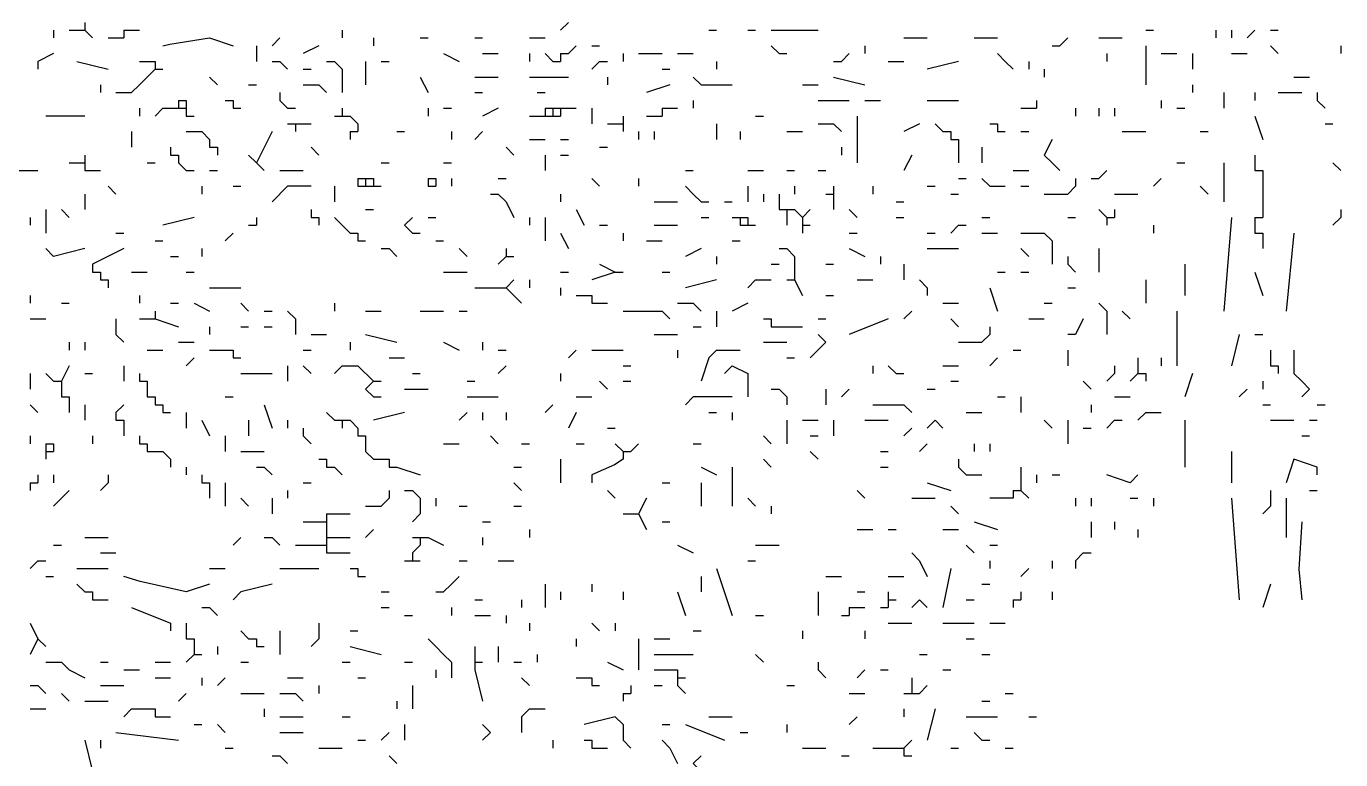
# Model space of a CAD drawing. Header units: inches. Extents: x 0 to 7.16, y 0 to 9.76.
# Drawn here: x 4.225 to 5.91, y 4.625 to 5.565 of the extents above; entities that cross this region are included whole.
import ezdxf

# ---------------------------------------------------------------- set-up
doc = ezdxf.new("R2010")
doc.units = ezdxf.units.IN
doc.header["$MEASUREMENT"] = 0

# ---------------------------------------------------------------- blocks, each defined once
blk = doc.blocks.new('drevoo')
at = {"linetype": 'Continuous'}
for points in [[(185.4502, -562.0401), (185.4502, -562.0501)], [(186.0702, -562.0401), (186.0602, -562.0501)], [(185.4102, -562.0501), (185.4102, -562.0601)], [(185.4302, -562.0501), (185.4402, -562.0501)], [(185.4402, -562.0501), (185.4502, -562.0501)], [(185.4502, -562.0501), (185.4602, -562.0601)], [(185.4802, -562.0601), (185.4902, -562.0601)], [(185.4902, -562.0601), (185.5002, -562.0601)], [(185.5002, -562.0501), (185.5002, -562.0601)], [(185.5002, -562.0501), (185.5102, -562.0501)], [(185.5102, -562.0501), (185.5202, -562.0501)], [(185.5502, -562.0701), (185.5592, -562.0681), (185.6102, -562.0601), (185.6402, -562.0701)], [(185.7002, -562.0601), (185.6902, -562.0701)], [(185.7802, -562.0501), (185.7802, -562.0601)], [(185.8202, -562.0601), (185.8202, -562.0701)], [(185.8802, -562.0601), (185.8902, -562.0601)], [(185.9502, -562.0601), (185.9602, -562.0601)], [(186.0202, -562.0601), (186.0402, -562.0601)], [(186.2502, -562.0501), (186.2602, -562.0501)], [(186.3002, -562.0501), (186.3102, -562.0501)], [(186.3302, -562.0501), (186.3902, -562.0501)], [(186.5002, -562.0601), (186.5302, -562.0601)], [(186.5902, -562.0601), (186.6202, -562.0601)], [(186.7102, -562.0601), (186.7002, -562.0701)], [(186.7502, -562.0601), (186.7802, -562.0601)], [(186.8102, -562.0501), (186.8202, -562.0501)], [(186.9002, -562.0501), (186.9002, -562.0601)], [(186.9202, -562.0501), (186.9202, -562.0601)], [(186.9502, -562.0501), (186.9402, -562.0601)], [(186.9702, -562.0501), (186.9802, -562.0501)], [(185.4102, -562.0801), (185.3902, -562.0901), (185.3902, -562.1001)], [(185.6702, -562.0701), (185.6702, -562.0901)], [(185.7502, -562.0701), (185.7302, -562.0801)], [(185.9102, -562.0801), (185.9302, -562.0901)], [(185.9602, -562.0801), (185.9802, -562.0801)], [(186.0202, -562.0801), (186.0202, -562.0901)], [(186.0402, -562.0801), (186.0502, -562.0901)], [(186.0602, -562.0801), (186.0602, -562.0901)], [(186.0602, -562.0801), (186.0702, -562.0801)], [(186.0802, -562.0701), (186.0702, -562.0801)], [(186.1002, -562.0701), (186.1102, -562.0701)], [(186.1402, -562.0801), (186.1402, -562.0901)], [(186.1602, -562.0801), (186.1902, -562.0801)], [(186.2102, -562.0801), (186.2302, -562.0801)], [(186.3302, -562.0701), (186.3402, -562.0801)], [(186.3402, -562.0801), (186.3502, -562.0801)], [(186.4302, -562.0801), (186.4202, -562.0901)], [(186.4502, -562.0701), (186.4502, -562.0801)], [(186.6202, -562.0801), (186.6302, -562.0901)], [(186.6902, -562.0701), (186.7002, -562.0701)], [(186.7602, -562.0801), (186.7602, -562.0901)], [(186.8102, -562.0701), (186.8102, -562.1201)], [(186.8302, -562.0801), (186.8502, -562.0801)], [(186.8702, -562.0801), (186.8702, -562.1001)], [(186.9202, -562.0801), (186.9402, -562.0801)], [(186.9702, -562.0701), (186.9802, -562.0801)], [(187.0602, -562.0701), (187.0602, -562.0801)], [(185.4402, -562.0901), (185.4802, -562.1001)], [(185.5202, -562.0901), (185.5302, -562.0901)], [(185.5302, -562.0901), (185.5402, -562.0901)], [(185.5402, -562.0901), (185.5402, -562.1001)], [(185.6902, -562.0901), (185.7002, -562.0901)], [(185.7002, -562.0901), (185.7102, -562.1001)], [(185.7602, -562.0901), (185.7702, -562.0901)], [(185.7702, -562.0901), (185.7802, -562.1001)], [(185.8102, -562.0901), (185.8102, -562.1201)], [(185.8302, -562.0901), (185.8402, -562.0901)], [(186.0502, -562.0901), (186.0602, -562.0901)], [(186.1102, -562.0901), (186.1002, -562.1001)], [(186.1102, -562.0901), (186.1202, -562.0901)], [(186.2602, -562.0901), (186.2602, -562.1001)], [(186.4102, -562.0901), (186.4202, -562.0901)], [(186.4802, -562.0901), (186.5002, -562.0901)], [(186.5702, -562.0901), (186.5302, -562.1001)], [(186.6302, -562.0901), (186.6402, -562.1001)], [(186.6602, -562.0901), (186.6602, -562.1001)], [(185.5302, -562.1101), (185.5202, -562.1201)], [(185.5402, -562.1001), (185.5302, -562.1101)], [(185.5402, -562.1001), (185.5502, -562.1001)], [(185.6102, -562.1101), (185.6202, -562.1201)], [(185.7302, -562.1001), (185.7402, -562.1001)], [(185.7802, -562.1001), (185.7802, -562.1301)], [(185.8802, -562.1101), (185.8902, -562.1301)], [(185.9502, -562.1101), (185.9802, -562.1101)], [(186.0202, -562.1101), (186.0702, -562.1101)], [(186.1202, -562.1101), (186.1202, -562.1201)], [(186.1902, -562.1001), (186.2002, -562.1001)], [(186.2302, -562.1101), (186.2402, -562.1201)], [(186.4102, -562.1101), (186.4502, -562.1201)], [(186.6802, -562.1001), (186.6802, -562.1101)], [(187.0002, -562.1101), (187.0202, -562.1101)], [(185.4702, -562.1201), (185.4702, -562.1301)], [(185.4902, -562.1301), (185.5102, -562.1301)], [(185.5202, -562.1201), (185.5102, -562.1301)], [(185.6602, -562.1201), (185.6702, -562.1201)], [(185.7002, -562.1301), (185.7002, -562.1401)], [(185.7302, -562.1201), (185.7502, -562.1201)], [(185.7502, -562.1201), (185.7602, -562.1301)], [(185.9502, -562.1301), (185.9602, -562.1301)], [(186.0302, -562.1301), (186.0402, -562.1301)], [(186.2002, -562.1201), (186.1702, -562.1301)], [(186.2402, -562.1201), (186.2802, -562.1201)], [(186.3702, -562.1201), (186.3902, -562.1201)], [(186.8702, -562.1201), (186.8702, -562.1301)], [(186.9102, -562.1301), (186.9102, -562.1501)], [(186.9502, -562.1301), (186.9502, -562.1401)], [(186.9802, -562.1301), (187.0102, -562.1301)], [(187.0302, -562.1301), (187.0302, -562.1401)], [(185.5702, -562.1401), (185.5702, -562.1501)], [(185.5702, -562.1401), (185.5802, -562.1401)], [(185.5802, -562.1401), (185.5802, -562.1501)], [(185.6302, -562.1401), (185.6402, -562.1401)], [(185.6402, -562.1401), (185.6402, -562.1501)], [(185.7002, -562.1401), (185.7102, -562.1501)], [(186.2302, -562.1401), (186.2302, -562.1501)], [(186.3902, -562.1401), (186.4302, -562.1401)], [(186.4502, -562.1401), (186.4702, -562.1401)], [(186.5302, -562.1401), (186.5702, -562.1401)], [(186.6702, -562.1401), (186.6702, -562.1501)], [(186.8302, -562.1401), (186.8302, -562.1501)], [(187.0302, -562.1401), (187.0402, -562.1501)], [(185.4502, -562.1601), (185.4002, -562.1601)], [(185.5202, -562.1501), (185.5202, -562.1601)], [(185.5502, -562.1501), (185.5402, -562.1601)], [(185.5502, -562.1501), (185.5602, -562.1501)], [(185.5602, -562.1501), (185.5702, -562.1501)], [(185.5702, -562.1501), (185.5802, -562.1501)], [(185.5802, -562.1501), (185.5802, -562.1601)], [(185.5802, -562.1601), (185.5902, -562.1601)], [(185.6402, -562.1501), (185.6502, -562.1501)], [(185.7102, -562.1501), (185.7202, -562.1501)], [(185.7702, -562.1601), (185.7802, -562.1601)], [(185.7802, -562.1501), (185.7802, -562.1601)], [(185.7802, -562.1601), (185.7902, -562.1601)], [(185.7902, -562.1601), (185.8002, -562.1701)], [(185.8902, -562.1501), (185.8902, -562.1601)], [(185.9102, -562.1501), (185.9202, -562.1501)], [(185.9802, -562.1501), (185.9602, -562.1601)], [(186.0202, -562.1601), (186.0302, -562.1601)], [(186.0302, -562.1601), (186.0402, -562.1601)], [(186.0402, -562.1501), (186.0402, -562.1601)], [(186.0402, -562.1501), (186.0502, -562.1501)], [(186.0402, -562.1601), (186.0502, -562.1601)], [(186.0502, -562.1501), (186.0502, -562.1601)], [(186.0502, -562.1501), (186.0602, -562.1501)], [(186.0502, -562.1601), (186.0602, -562.1601)], [(186.0602, -562.1501), (186.0602, -562.1601)], [(186.0602, -562.1501), (186.0702, -562.1501)], [(186.0702, -562.1501), (186.0802, -562.1501)], [(186.1002, -562.1501), (186.1002, -562.1701)], [(186.1402, -562.1601), (186.1402, -562.1701)], [(186.1702, -562.1601), (186.1802, -562.1601)], [(186.1802, -562.1601), (186.1902, -562.1601)], [(186.1902, -562.1501), (186.1902, -562.1601)], [(186.1902, -562.1501), (186.2002, -562.1501)], [(186.2002, -562.1501), (186.2102, -562.1501)], [(186.3102, -562.1601), (186.3202, -562.1601)], [(186.4402, -562.1601), (186.4402, -562.2201)], [(186.6502, -562.1501), (186.6602, -562.1501)], [(186.6602, -562.1501), (186.6702, -562.1501)], [(186.7202, -562.1501), (186.7202, -562.1601)], [(186.7502, -562.1501), (186.7502, -562.1601)], [(186.7702, -562.1501), (186.7702, -562.1601)], [(186.8502, -562.1501), (186.8602, -562.1501)], [(186.9502, -562.1601), (186.9602, -562.1901)], [(185.5102, -562.1801), (185.5102, -562.2001)], [(185.5802, -562.1801), (185.6002, -562.1801)], [(185.6002, -562.1801), (185.6102, -562.1901)], [(185.6902, -562.1801), (185.6702, -562.2201)], [(185.7102, -562.1701), (185.7202, -562.1701)], [(185.7202, -562.1701), (185.7202, -562.1801)], [(185.7202, -562.1701), (185.7302, -562.1701)], [(185.7302, -562.1701), (185.7402, -562.1701)], [(185.7902, -562.1801), (185.7902, -562.1901)], [(185.7902, -562.1801), (185.8002, -562.1801)], [(185.8002, -562.1701), (185.8002, -562.1801)], [(185.8502, -562.1801), (185.8602, -562.1801)], [(185.9202, -562.1801), (185.9202, -562.1901)], [(185.9602, -562.1801), (185.9502, -562.1901)], [(186.1202, -562.1701), (186.1302, -562.1701)], [(186.1302, -562.1701), (186.1402, -562.1701)], [(186.1402, -562.1701), (186.1402, -562.1801)], [(186.1602, -562.1801), (186.1602, -562.1901)], [(186.1802, -562.1801), (186.1802, -562.1901)], [(186.2602, -562.1701), (186.2602, -562.1901)], [(186.2902, -562.1801), (186.2902, -562.1901)], [(186.3502, -562.1801), (186.3702, -562.1801)], [(186.3902, -562.1701), (186.4102, -562.1701)], [(186.4102, -562.1701), (186.4202, -562.1801)], [(186.5202, -562.1701), (186.5002, -562.1801)], [(186.5402, -562.1701), (186.5502, -562.1801)], [(186.5502, -562.1801), (186.5602, -562.1801)], [(186.5602, -562.1801), (186.5602, -562.1901)], [(186.6102, -562.1701), (186.6202, -562.1701)], [(186.6202, -562.1701), (186.6202, -562.1801)], [(186.6202, -562.1801), (186.6302, -562.1801)], [(186.6502, -562.1801), (186.6602, -562.1801)], [(186.7802, -562.1801), (186.8102, -562.1801)], [(186.8802, -562.1801), (186.8902, -562.1801)], [(187.0402, -562.1701), (187.0502, -562.1701)], [(185.5602, -562.2001), (185.5602, -562.2101)], [(185.6102, -562.1901), (185.6102, -562.2001)], [(185.6102, -562.2001), (185.6202, -562.2001)], [(185.6202, -562.2001), (185.6202, -562.2101)], [(185.7402, -562.2001), (185.7502, -562.2101)], [(185.9902, -562.2001), (186.0002, -562.2101)], [(186.0202, -562.1901), (186.0402, -562.1901)], [(186.0602, -562.1901), (186.0702, -562.1901)], [(186.1102, -562.2001), (186.1202, -562.2001)], [(186.4202, -562.2001), (186.4202, -562.2101)], [(186.5602, -562.1901), (186.5702, -562.1901)], [(186.5702, -562.1901), (186.5702, -562.2001)], [(186.5702, -562.2001), (186.5702, -562.2201)], [(186.6002, -562.2001), (186.6002, -562.2201)], [(186.6902, -562.1901), (186.6802, -562.2101)], [(185.4502, -562.2101), (185.4502, -562.2201)], [(185.5602, -562.2101), (185.5702, -562.2101)], [(185.5702, -562.2101), (185.5702, -562.2201)], [(185.6602, -562.2101), (185.6702, -562.2201)], [(186.0402, -562.2101), (186.0402, -562.2301)], [(186.0602, -562.2101), (186.0702, -562.2101)], [(186.5102, -562.2101), (186.5002, -562.2301)], [(186.6802, -562.2101), (186.6902, -562.2201)], [(186.9502, -562.2101), (186.9502, -562.2201)], [(185.3602, -562.2301), (185.3902, -562.2301)], [(185.4302, -562.2201), (185.4402, -562.2201)], [(185.4402, -562.2201), (185.4502, -562.2201)], [(185.4502, -562.2201), (185.4502, -562.2301)], [(185.4502, -562.2301), (185.4602, -562.2301)], [(185.4602, -562.2301), (185.4702, -562.2301)], [(185.5302, -562.2201), (185.5402, -562.2201)], [(185.5702, -562.2201), (185.5802, -562.2301)], [(185.5802, -562.2301), (185.5902, -562.2301)], [(185.6102, -562.2301), (185.6202, -562.2301)], [(185.6702, -562.2201), (185.6802, -562.2301)], [(185.7002, -562.2301), (185.7302, -562.2301)], [(185.8302, -562.2201), (185.8402, -562.2201)], [(185.9102, -562.2201), (185.9202, -562.2201)], [(186.2202, -562.2301), (186.2302, -562.2301)], [(186.3002, -562.2301), (186.3202, -562.2301)], [(186.3502, -562.2301), (186.3602, -562.2301)], [(186.3902, -562.2301), (186.4002, -562.2301)], [(186.6402, -562.2301), (186.6602, -562.2301)], [(186.6902, -562.2201), (186.7002, -562.2301)], [(186.7602, -562.2301), (186.7502, -562.2401)], [(186.8502, -562.2201), (186.8602, -562.2201)], [(186.9102, -562.2201), (186.9102, -562.2701)], [(186.9502, -562.2201), (186.9502, -562.2301)], [(186.9502, -562.2301), (186.9602, -562.2301)], [(186.9602, -562.2301), (186.9602, -562.2401)], [(187.0502, -562.2201), (187.0602, -562.2301)], [(185.4802, -562.2501), (185.4902, -562.2601)], [(185.6002, -562.2501), (185.6002, -562.2601)], [(185.6402, -562.2501), (185.6502, -562.2501)], [(185.7402, -562.2501), (185.7102, -562.2501), (185.6902, -562.2701)], [(185.7702, -562.2501), (185.7702, -562.2701)], [(185.8002, -562.2401), (185.8002, -562.2501)], [(185.8002, -562.2401), (185.8102, -562.2401)], [(185.8002, -562.2501), (185.8102, -562.2501)], [(185.8102, -562.2401), (185.8102, -562.2501)], [(185.8102, -562.2401), (185.8202, -562.2401)], [(185.8102, -562.2501), (185.8202, -562.2501)], [(185.8202, -562.2401), (185.8202, -562.2501)], [(185.8202, -562.2501), (185.8302, -562.2501)], [(185.8902, -562.2401), (185.8902, -562.2501)], [(185.8902, -562.2401), (185.9002, -562.2401)], [(185.8902, -562.2501), (185.9002, -562.2501)], [(185.9002, -562.2401), (185.9002, -562.2501)], [(185.9202, -562.2401), (185.9202, -562.2501)], [(185.9802, -562.2401), (185.9902, -562.2401)], [(186.1002, -562.2401), (186.1102, -562.2501)], [(186.1602, -562.2401), (186.1602, -562.2501)], [(186.2202, -562.2501), (186.2302, -562.2601)], [(186.3002, -562.2501), (186.3002, -562.2701)], [(186.3602, -562.2501), (186.3602, -562.2601)], [(186.4102, -562.2501), (186.4102, -562.2601)], [(186.4602, -562.2501), (186.4602, -562.2601)], [(186.5302, -562.2501), (186.5402, -562.2501)], [(186.5702, -562.2401), (186.5802, -562.2401)], [(186.6002, -562.2401), (186.6102, -562.2501)], [(186.6102, -562.2501), (186.6302, -562.2501)], [(186.6502, -562.2501), (186.6602, -562.2501)], [(186.7202, -562.2501), (186.7102, -562.2601)], [(186.7202, -562.2401), (186.7202, -562.2501)], [(186.7402, -562.2401), (186.7502, -562.2401)], [(186.8302, -562.2401), (186.8202, -562.2501)], [(186.8802, -562.2501), (186.8902, -562.2601)], [(186.9602, -562.2401), (186.9602, -562.2801)], [(185.4502, -562.2601), (185.4502, -562.2801)], [(185.9702, -562.2601), (185.9802, -562.2601)], [(185.9802, -562.2601), (185.9902, -562.2701)], [(186.0602, -562.2601), (186.0602, -562.2701)], [(186.2302, -562.2601), (186.2402, -562.2701)], [(186.3202, -562.2601), (186.3202, -562.2701)], [(186.3402, -562.2601), (186.3402, -562.2701)], [(186.4002, -562.2601), (186.4102, -562.2601)], [(186.4102, -562.2601), (186.4102, -562.2701)], [(186.5602, -562.2601), (186.5702, -562.2601)], [(186.6802, -562.2601), (186.7102, -562.2601)], [(186.7702, -562.2601), (186.8002, -562.2601)], [(185.4002, -562.2801), (185.4002, -562.3101)], [(185.4202, -562.2801), (185.4302, -562.2901)], [(185.7402, -562.2801), (185.7402, -562.2901)], [(185.8102, -562.2801), (185.8202, -562.2801)], [(185.9902, -562.2701), (186.0002, -562.2901)], [(186.0802, -562.2801), (186.0902, -562.3001)], [(186.1802, -562.2701), (186.2102, -562.2701)], [(186.2402, -562.2701), (186.2502, -562.2701)], [(186.2702, -562.2701), (186.2802, -562.2701)], [(186.3402, -562.2701), (186.3402, -562.2801)], [(186.3402, -562.2801), (186.3502, -562.2801)], [(186.3502, -562.2801), (186.3502, -562.2901)], [(186.3502, -562.2801), (186.3602, -562.2801)], [(186.3602, -562.2801), (186.3702, -562.2901)], [(186.3802, -562.2801), (186.3702, -562.2901)], [(186.4102, -562.2701), (186.4102, -562.2801)], [(186.4302, -562.2801), (186.4402, -562.2901)], [(186.4902, -562.2701), (186.5002, -562.2701)], [(186.7502, -562.2801), (186.7602, -562.2901)], [(186.7702, -562.2801), (186.7702, -562.2901)], [(186.9602, -562.2801), (186.9602, -562.2901)], [(187.0602, -562.2801), (187.0602, -562.2901)], [(185.3802, -562.2901), (185.3802, -562.3001)], [(185.5902, -562.2901), (185.5502, -562.3001)], [(185.6602, -562.3001), (185.6702, -562.3001)], [(185.6702, -562.2901), (185.6702, -562.3001)], [(185.7402, -562.2901), (185.7502, -562.2901)], [(185.7502, -562.2901), (185.7502, -562.3001)], [(185.7702, -562.2901), (185.7802, -562.3001)], [(185.7802, -562.3001), (185.7902, -562.3101)], [(185.8702, -562.2901), (185.8602, -562.3001), (185.8702, -562.3101), (185.8802, -562.3101)], [(185.8902, -562.2901), (185.9002, -562.2901)], [(186.0202, -562.2901), (186.0202, -562.3001)], [(186.0402, -562.2901), (186.0402, -562.3201)], [(186.1102, -562.3001), (186.1202, -562.3001)], [(186.1802, -562.3001), (186.2102, -562.3001)], [(186.2402, -562.2901), (186.2502, -562.2901)], [(186.2802, -562.2901), (186.2902, -562.2901)], [(186.2902, -562.2901), (186.2902, -562.3001)], [(186.2902, -562.2901), (186.3002, -562.2901)], [(186.2902, -562.3001), (186.3002, -562.3001)], [(186.3002, -562.2901), (186.3002, -562.3001)], [(186.3002, -562.3001), (186.3102, -562.3001)], [(186.3502, -562.2901), (186.3502, -562.3001)], [(186.3702, -562.2901), (186.3702, -562.3001)], [(186.3702, -562.3001), (186.3702, -562.3101)], [(186.3702, -562.3001), (186.3802, -562.3001)], [(186.4902, -562.2901), (186.5002, -562.2901)], [(186.5702, -562.3001), (186.5602, -562.3101)], [(186.5702, -562.3001), (186.5802, -562.3001)], [(186.6002, -562.2901), (186.6102, -562.2901)], [(186.7102, -562.2901), (186.7202, -562.2901)], [(186.7602, -562.2901), (186.7602, -562.3001)], [(186.7602, -562.2901), (186.7702, -562.2901)], [(186.8202, -562.3001), (186.8202, -562.3101)], [(186.9202, -562.2901), (186.9102, -562.4101)], [(186.9502, -562.2901), (186.9502, -562.3001)], [(186.9502, -562.2901), (186.9602, -562.2901)], [(186.9502, -562.3001), (186.9502, -562.3101)], [(187.0602, -562.2901), (187.0502, -562.3001)], [(185.4902, -562.3101), (185.5002, -562.3101)], [(185.6402, -562.3101), (185.6302, -562.3201)], [(185.7902, -562.3101), (185.8002, -562.3101)], [(185.8002, -562.3101), (185.8002, -562.3201)], [(186.0602, -562.3101), (186.0702, -562.3301)], [(186.1402, -562.3101), (186.1402, -562.3201)], [(186.4302, -562.3101), (186.4402, -562.3101)], [(186.5302, -562.3101), (186.5402, -562.3101)], [(186.6002, -562.3101), (186.6202, -562.3101)], [(186.6502, -562.3101), (186.6802, -562.3101)], [(186.6802, -562.3101), (186.6902, -562.3201)], [(186.9502, -562.3101), (186.9602, -562.3101)], [(186.9602, -562.3101), (186.9602, -562.3201)], [(187.0002, -562.3101), (186.9902, -562.4101)], [(185.4002, -562.3301), (185.4102, -562.3401)], [(185.4502, -562.3301), (185.4102, -562.3401)], [(185.5002, -562.3301), (185.4602, -562.3501)], [(185.5402, -562.3201), (185.5502, -562.3201)], [(185.6002, -562.3301), (185.6002, -562.3401)], [(185.8002, -562.3201), (185.8102, -562.3201)], [(185.8302, -562.3301), (185.8402, -562.3301)], [(185.8402, -562.3301), (185.8502, -562.3401)], [(185.9002, -562.3201), (185.9102, -562.3201)], [(185.9302, -562.3301), (185.9402, -562.3401)], [(185.9902, -562.3301), (185.9902, -562.3401)], [(186.1702, -562.3201), (186.1902, -562.3201)], [(186.2402, -562.3301), (186.2202, -562.3401)], [(186.2802, -562.3201), (186.2902, -562.3201)], [(186.3402, -562.3301), (186.3502, -562.3301)], [(186.3502, -562.3301), (186.3602, -562.3401)], [(186.4302, -562.3301), (186.4502, -562.3401)], [(186.5302, -562.3301), (186.5702, -562.3301)], [(186.6502, -562.3301), (186.6602, -562.3401)], [(186.6902, -562.3201), (186.6902, -562.3501)], [(186.7502, -562.3301), (186.7502, -562.3601)], [(186.9602, -562.3201), (186.9602, -562.3301)], [(185.4602, -562.3501), (185.4602, -562.3601)], [(185.5602, -562.3401), (185.5702, -562.3401)], [(185.9902, -562.3401), (185.9802, -562.3501)], [(185.9902, -562.3401), (186.0002, -562.3401)], [(186.1102, -562.3501), (186.1302, -562.3601)], [(186.2602, -562.3401), (186.2602, -562.3501)], [(186.3302, -562.3501), (186.3402, -562.3501)], [(186.3602, -562.3401), (186.3602, -562.3701)], [(186.4002, -562.3501), (186.4102, -562.3501)], [(186.4702, -562.3401), (186.4702, -562.3501)], [(186.5002, -562.3501), (186.5002, -562.3701)], [(186.7102, -562.3401), (186.7102, -562.3501)], [(186.7102, -562.3501), (186.7202, -562.3601)], [(186.8602, -562.3501), (186.8602, -562.3901)], [(185.4602, -562.3601), (185.4702, -562.3601)], [(185.4702, -562.3601), (185.4702, -562.3701)], [(185.5102, -562.3601), (185.5302, -562.3601)], [(185.5802, -562.3601), (185.5902, -562.3601)], [(185.9102, -562.3601), (185.9402, -562.3601)], [(186.0602, -562.3601), (186.0702, -562.3601)], [(186.1302, -562.3601), (186.1002, -562.3701)], [(186.1302, -562.3601), (186.1402, -562.3601)], [(186.1902, -562.3601), (186.2002, -562.3601)], [(186.6202, -562.3601), (186.6302, -562.3601)], [(186.6502, -562.3601), (186.6602, -562.3601)], [(186.9502, -562.3601), (186.9602, -562.3901)], [(185.4702, -562.3701), (185.4802, -562.3701)], [(185.4802, -562.3701), (185.4802, -562.3801)], [(185.6102, -562.3801), (185.6502, -562.3801)], [(185.9502, -562.3801), (185.9902, -562.3801)], [(186.0002, -562.3701), (185.9902, -562.3801)], [(185.9902, -562.3801), (186.0102, -562.4001)], [(186.0202, -562.3701), (186.0202, -562.3801)], [(186.0602, -562.3801), (186.0602, -562.3901)], [(186.2602, -562.3701), (186.2202, -562.3801)], [(186.3102, -562.3701), (186.3002, -562.3801)], [(186.3102, -562.3701), (186.3302, -562.3701)], [(186.3502, -562.3701), (186.3602, -562.3701)], [(186.3602, -562.3701), (186.3702, -562.3901)], [(186.4402, -562.3701), (186.4602, -562.3701)], [(186.5202, -562.3701), (186.5302, -562.3801)], [(186.5302, -562.3801), (186.5302, -562.3901)], [(186.6102, -562.3801), (186.6202, -562.4101)], [(186.7102, -562.3801), (186.7202, -562.3801)], [(186.8102, -562.3701), (186.8102, -562.4001)], [(185.3802, -562.3901), (185.3802, -562.4001)], [(185.4202, -562.4001), (185.4302, -562.4001)], [(185.5202, -562.3901), (185.5202, -562.4001)], [(185.5602, -562.4001), (185.5702, -562.4001)], [(185.5902, -562.4001), (185.6102, -562.4101)], [(185.6502, -562.4001), (185.6602, -562.4101)], [(185.7702, -562.4001), (185.7702, -562.4101)], [(186.0802, -562.3901), (186.0902, -562.3901)], [(186.0902, -562.3901), (186.1002, -562.3901)], [(186.1002, -562.3901), (186.1002, -562.4001)], [(186.1002, -562.4001), (186.1102, -562.4001)], [(186.1102, -562.4001), (186.1202, -562.4001)], [(186.2102, -562.4001), (186.2302, -562.4001)], [(186.2302, -562.4001), (186.2402, -562.4101)], [(186.3002, -562.4001), (186.2802, -562.4101)], [(186.4002, -562.3901), (186.4102, -562.3901)], [(186.5502, -562.4001), (186.5702, -562.4001)], [(186.6802, -562.4001), (186.6902, -562.4001)], [(186.7502, -562.4001), (186.7602, -562.4101)], [(185.5402, -562.4101), (185.5402, -562.4201)], [(185.6802, -562.4101), (185.6902, -562.4101)], [(185.7102, -562.4101), (185.7202, -562.4201)], [(185.8102, -562.4101), (185.8302, -562.4101)], [(185.8802, -562.4101), (185.9102, -562.4101)], [(185.9302, -562.4101), (185.9402, -562.4101)], [(186.1402, -562.4101), (186.1902, -562.4101), (186.2002, -562.4201)], [(186.2602, -562.4101), (186.2602, -562.4301)], [(186.5102, -562.4101), (186.5002, -562.4201)], [(186.7602, -562.4101), (186.7602, -562.4401)], [(186.7802, -562.4101), (186.7902, -562.4201)], [(186.8502, -562.4101), (186.8502, -562.4801)], [(185.3802, -562.4201), (185.4002, -562.4201)], [(185.4902, -562.4201), (185.4902, -562.4401)], [(185.5202, -562.4201), (185.5302, -562.4201)], [(185.5302, -562.4201), (185.5402, -562.4201)], [(185.5402, -562.4201), (185.5702, -562.4301)], [(185.6102, -562.4301), (185.6102, -562.4401)], [(185.6502, -562.4301), (185.6602, -562.4301)], [(185.6802, -562.4301), (185.6902, -562.4301)], [(185.7202, -562.4201), (185.7202, -562.4401)], [(186.2302, -562.4301), (186.2402, -562.4301)], [(186.3202, -562.4201), (186.3302, -562.4201)], [(186.3302, -562.4201), (186.3302, -562.4301)], [(186.3302, -562.4301), (186.3402, -562.4301)], [(186.3402, -562.4301), (186.3702, -562.4301)], [(186.3902, -562.4201), (186.4002, -562.4201)], [(186.4802, -562.4201), (186.4302, -562.4401)], [(186.5602, -562.4201), (186.5702, -562.4301)], [(186.6102, -562.4301), (186.6102, -562.4401)], [(186.6602, -562.4201), (186.6802, -562.4201)], [(186.7302, -562.4201), (186.7202, -562.4401), (186.7102, -562.4401)], [(185.4302, -562.4501), (185.4302, -562.4601)], [(185.4502, -562.4501), (185.4502, -562.4601)], [(185.4902, -562.4401), (185.5002, -562.4501)], [(185.5702, -562.4501), (185.5902, -562.4501)], [(185.7402, -562.4401), (185.7602, -562.4401)], [(185.7902, -562.4501), (185.7902, -562.4601)], [(185.8102, -562.4401), (185.8502, -562.4501)], [(185.9102, -562.4501), (185.9302, -562.4601)], [(185.9602, -562.4501), (185.9602, -562.4601)], [(186.1802, -562.4401), (186.2102, -562.4401)], [(186.3202, -562.4501), (186.3502, -562.4501)], [(186.3902, -562.4401), (186.4002, -562.4501), (186.3802, -562.4701)], [(186.5702, -562.4501), (186.6002, -562.4501)], [(186.6102, -562.4401), (186.6002, -562.4501)], [(186.9302, -562.4401), (186.9202, -562.4801)], [(186.9502, -562.4401), (186.9602, -562.4401)], [(185.5302, -562.4601), (185.5502, -562.4601)], [(185.6102, -562.4601), (185.6302, -562.4601)], [(185.6302, -562.4601), (185.6402, -562.4601)], [(185.6402, -562.4601), (185.6402, -562.4701)], [(185.7302, -562.4601), (185.7402, -562.4601)], [(185.9802, -562.4601), (185.9902, -562.4601)], [(186.0802, -562.4601), (186.0702, -562.4701)], [(186.1002, -562.4601), (186.1402, -562.4601)], [(186.2102, -562.4601), (186.2102, -562.4701)], [(186.2602, -562.4601), (186.2502, -562.4701)], [(186.2602, -562.4601), (186.2902, -562.4601)], [(186.6402, -562.4601), (186.6502, -562.4601)], [(186.7102, -562.4601), (186.7102, -562.4801)], [(186.9702, -562.4601), (186.9702, -562.4701)], [(187.0002, -562.4601), (187.0002, -562.4901)], [(185.4302, -562.4801), (185.4202, -562.5001)], [(185.5002, -562.4801), (185.5002, -562.5001)], [(185.5902, -562.4701), (185.5802, -562.4801)], [(185.6402, -562.4701), (185.6502, -562.4701)], [(185.7102, -562.4801), (185.7102, -562.5001)], [(185.7302, -562.4801), (185.7402, -562.4901)], [(185.7802, -562.4801), (185.7702, -562.4901)], [(185.7802, -562.4801), (185.8002, -562.4801), (185.8202, -562.5001)], [(185.8402, -562.4701), (185.8602, -562.4701)], [(185.9902, -562.4801), (185.9802, -562.4901)], [(186.1402, -562.4801), (186.1502, -562.4801)], [(186.2502, -562.4701), (186.2402, -562.5001)], [(186.2802, -562.4801), (186.2702, -562.4901)], [(186.2802, -562.4801), (186.3002, -562.4901), (186.3002, -562.5201)], [(186.3502, -562.4701), (186.3602, -562.4701)], [(186.4602, -562.4801), (186.4602, -562.4901)], [(186.4802, -562.4801), (186.4902, -562.4901)], [(186.5502, -562.4801), (186.5702, -562.4801)], [(186.6202, -562.4701), (186.6102, -562.4801)], [(186.7702, -562.4801), (186.7702, -562.4901)], [(186.8002, -562.4701), (186.8002, -562.4801)], [(186.8002, -562.4801), (186.8002, -562.4901)], [(186.8302, -562.4701), (186.8302, -562.4801)], [(186.9702, -562.4701), (186.9702, -562.4801)], [(186.9702, -562.4801), (186.9802, -562.4801)], [(186.9802, -562.4801), (186.9802, -562.4901)], [(185.3802, -562.4901), (185.3802, -562.5101)], [(185.4002, -562.4901), (185.4102, -562.5001)], [(185.4102, -562.5001), (185.4202, -562.5001)], [(185.4202, -562.5001), (185.4202, -562.5101)], [(185.4502, -562.4901), (185.4602, -562.4901)], [(185.5202, -562.4901), (185.5202, -562.5001)], [(185.5202, -562.5001), (185.5302, -562.5001)], [(185.5302, -562.5001), (185.5302, -562.5101)], [(185.6502, -562.4901), (185.6902, -562.4901)], [(185.8202, -562.5001), (185.8102, -562.5101), (185.8202, -562.5201), (185.8302, -562.5201)], [(185.8202, -562.5001), (185.8302, -562.5001)], [(185.8702, -562.4901), (185.8802, -562.4901)], [(185.9402, -562.5001), (185.9502, -562.5001)], [(186.0602, -562.4901), (186.0602, -562.5001)], [(186.1102, -562.5001), (186.1202, -562.5101)], [(186.1402, -562.5001), (186.1502, -562.5001)], [(186.4902, -562.4901), (186.5002, -562.4901)], [(186.5602, -562.5001), (186.5702, -562.5001)], [(186.7302, -562.5001), (186.7402, -562.5101)], [(186.7702, -562.4901), (186.7602, -562.5001)], [(186.8002, -562.4901), (186.7902, -562.5001)], [(186.8002, -562.4901), (186.8102, -562.4901)], [(186.8102, -562.4901), (186.8102, -562.5001)], [(186.8702, -562.4901), (186.8602, -562.5201)], [(186.9602, -562.5001), (186.9602, -562.5101)], [(187.0002, -562.4901), (187.0102, -562.5001)], [(187.0102, -562.5001), (187.0202, -562.5101)], [(185.4202, -562.5101), (185.4202, -562.5201)], [(185.4202, -562.5201), (185.4302, -562.5201)], [(185.4302, -562.5201), (185.4302, -562.5301)], [(185.5302, -562.5101), (185.5302, -562.5201)], [(185.5302, -562.5201), (185.5402, -562.5201)], [(185.5402, -562.5201), (185.5402, -562.5301)], [(185.6302, -562.5201), (185.6402, -562.5201)], [(185.8602, -562.5101), (185.8902, -562.5101)], [(185.9402, -562.5201), (185.9802, -562.5201)], [(186.0802, -562.5201), (186.1002, -562.5201)], [(186.2802, -562.5201), (186.2302, -562.5201), (186.2202, -562.5301)], [(186.3302, -562.5101), (186.3402, -562.5101)], [(186.3402, -562.5101), (186.3502, -562.5201)], [(186.3502, -562.5201), (186.3502, -562.5301)], [(186.4002, -562.5101), (186.4002, -562.5301)], [(186.4302, -562.5101), (186.4202, -562.5201)], [(186.5302, -562.5101), (186.5402, -562.5101)], [(186.6202, -562.5201), (186.6302, -562.5201)], [(186.6502, -562.5201), (186.6502, -562.5401)], [(186.7702, -562.5201), (186.7902, -562.5201)], [(186.9402, -562.5101), (186.9302, -562.5201)], [(187.0202, -562.5101), (187.0102, -562.5201)], [(185.3802, -562.5301), (185.3902, -562.5401)], [(185.4302, -562.5301), (185.4302, -562.5401)], [(185.4502, -562.5301), (185.4502, -562.5501)], [(185.5002, -562.5301), (185.4902, -562.5401)], [(185.5402, -562.5301), (185.5502, -562.5301)], [(185.5502, -562.5301), (185.5502, -562.5401)], [(185.6802, -562.5301), (185.6902, -562.5601)], [(186.0502, -562.5301), (186.0402, -562.5401)], [(186.4602, -562.5301), (186.5002, -562.5301)], [(186.5002, -562.5301), (186.5102, -562.5401)], [(186.7402, -562.5301), (186.7402, -562.5401)], [(186.9602, -562.5301), (186.9702, -562.5301)], [(187.0302, -562.5301), (187.0402, -562.5301)], [(185.4902, -562.5401), (185.4902, -562.5501)], [(185.4902, -562.5501), (185.5002, -562.5501)], [(185.5002, -562.5501), (185.5002, -562.5601)], [(185.5502, -562.5401), (185.5602, -562.5401)], [(185.5802, -562.5401), (185.5802, -562.5601)], [(185.6002, -562.5501), (185.6102, -562.5701)], [(185.6602, -562.5501), (185.6602, -562.5701)], [(185.7102, -562.5501), (185.7102, -562.5601)], [(185.7602, -562.5401), (185.7702, -562.5501)], [(185.7702, -562.5501), (185.7802, -562.5501)], [(185.7802, -562.5501), (185.7802, -562.5601)], [(185.7802, -562.5501), (185.7902, -562.5501)], [(185.7902, -562.5501), (185.8002, -562.5601)], [(185.8602, -562.5401), (185.8202, -562.5501)], [(185.9402, -562.5401), (185.9302, -562.5501)], [(185.9602, -562.5401), (185.9602, -562.5501)], [(185.9902, -562.5401), (185.9902, -562.5501)], [(186.0802, -562.5401), (186.0702, -562.5601)], [(186.2502, -562.5401), (186.2602, -562.5401)], [(186.2802, -562.5401), (186.2802, -562.5501)], [(186.3502, -562.5501), (186.3502, -562.5801)], [(186.3702, -562.5501), (186.3902, -562.5501)], [(186.4102, -562.5501), (186.4102, -562.5701)], [(186.4502, -562.5501), (186.4802, -562.5501)], [(186.5302, -562.5601), (186.5402, -562.5501), (186.5502, -562.5601)], [(186.5802, -562.5401), (186.6002, -562.5401)], [(186.6802, -562.5501), (186.6902, -562.5601)], [(186.7102, -562.5501), (186.7102, -562.5801)], [(186.7702, -562.5501), (186.7602, -562.5601)], [(186.7702, -562.5501), (186.7802, -562.5501)], [(186.8102, -562.5401), (186.8002, -562.5501)], [(186.8102, -562.5401), (186.8302, -562.5401)], [(186.8602, -562.5501), (186.8602, -562.6101)], [(186.9702, -562.5501), (187.0002, -562.5501)], [(187.0202, -562.5501), (187.0302, -562.5501)], [(185.3802, -562.5701), (185.3802, -562.5801)], [(185.4602, -562.5701), (185.4602, -562.5801)], [(185.5002, -562.5601), (185.5002, -562.5701)], [(185.5202, -562.5701), (185.5202, -562.5801)], [(185.6302, -562.5701), (185.6302, -562.5901)], [(185.7302, -562.5601), (185.7302, -562.5701)], [(185.7302, -562.5701), (185.7402, -562.5801)], [(185.8002, -562.5601), (185.8002, -562.5701)], [(185.8002, -562.5701), (185.8102, -562.5701)], [(185.8102, -562.5701), (185.8102, -562.5801)], [(185.9702, -562.5701), (185.9802, -562.5801)], [(186.1202, -562.5601), (186.1302, -562.5601)], [(186.3202, -562.5701), (186.3302, -562.5801)], [(186.3802, -562.5701), (186.3902, -562.5701)], [(186.5102, -562.5601), (186.5002, -562.5701)], [(186.7302, -562.5601), (186.7402, -562.5601)], [(187.0102, -562.5701), (187.0202, -562.5701)], [(185.4002, -562.5801), (185.4002, -562.5901)], [(185.4002, -562.5801), (185.4102, -562.5801)], [(185.4102, -562.5801), (185.4102, -562.5901)], [(185.5202, -562.5801), (185.5302, -562.5801)], [(185.5302, -562.5801), (185.5302, -562.5901)], [(185.8102, -562.5801), (185.8102, -562.5901)], [(185.9102, -562.5801), (185.9302, -562.5801)], [(186.0102, -562.5801), (186.0202, -562.5801)], [(186.0802, -562.5801), (186.0902, -562.5801)], [(186.1302, -562.5801), (186.1402, -562.5901)], [(186.1602, -562.5801), (186.1502, -562.5901)], [(186.2302, -562.5801), (186.2402, -562.5801)], [(186.5302, -562.5801), (186.5202, -562.5901)], [(186.5902, -562.5801), (186.5902, -562.5901)], [(186.6102, -562.5801), (186.6102, -562.5901)], [(185.4002, -562.5901), (185.4002, -562.6001)], [(185.4002, -562.5901), (185.4102, -562.5901)], [(185.5302, -562.5901), (185.5402, -562.5901)], [(185.5402, -562.5901), (185.5502, -562.5901)], [(185.5502, -562.5901), (185.5602, -562.6001)], [(185.5602, -562.6001), (185.5602, -562.6101)], [(185.6502, -562.5901), (185.6802, -562.5901)], [(185.7502, -562.6001), (185.7602, -562.6001)], [(185.7602, -562.6001), (185.7602, -562.6101)], [(185.8102, -562.5901), (185.8202, -562.6001)], [(185.8202, -562.6001), (185.8302, -562.6001)], [(185.8302, -562.6001), (185.8402, -562.6001)], [(185.8402, -562.6001), (185.8402, -562.6101)], [(186.0602, -562.6001), (186.0602, -562.6301)], [(186.1402, -562.6001), (186.1292, -562.6071), (186.1002, -562.6201), (186.1002, -562.6301)], [(186.1402, -562.5901), (186.1402, -562.6001)], [(186.1402, -562.5901), (186.1502, -562.5901)], [(186.3202, -562.6001), (186.3302, -562.6101)], [(186.3802, -562.5901), (186.3902, -562.6001)], [(186.4702, -562.5901), (186.4802, -562.5901)], [(186.5702, -562.6001), (186.5702, -562.6101)], [(186.9202, -562.5901), (186.9202, -562.6301)], [(187.0302, -562.6201), (187.0302, -562.6101), (187.0002, -562.6001), (186.9902, -562.6301)], [(185.3902, -562.6201), (185.3902, -562.6301)], [(185.4102, -562.6201), (185.4102, -562.6301)], [(185.4802, -562.6201), (185.4802, -562.6301)], [(185.5802, -562.6101), (185.5802, -562.6201)], [(185.6002, -562.6201), (185.6002, -562.6301)], [(185.6702, -562.6101), (185.6802, -562.6101)], [(185.6802, -562.6101), (185.6902, -562.6201)], [(185.7602, -562.6101), (185.7702, -562.6101)], [(185.7702, -562.6101), (185.7802, -562.6201)], [(185.8402, -562.6101), (185.8502, -562.6101)], [(185.8502, -562.6101), (185.8802, -562.6201)], [(186.0002, -562.6101), (186.0102, -562.6101)], [(186.2402, -562.6101), (186.2602, -562.6201)], [(186.2802, -562.6101), (186.2802, -562.6601)], [(186.4702, -562.6101), (186.4802, -562.6101)], [(186.5702, -562.6101), (186.5802, -562.6201)], [(186.5802, -562.6201), (186.6002, -562.6201)], [(186.6502, -562.6101), (186.6502, -562.6301)], [(186.6702, -562.6201), (186.6702, -562.6301)], [(186.6902, -562.6201), (186.7002, -562.6201)], [(186.8002, -562.6201), (186.7902, -562.6301), (186.7602, -562.6201)], [(185.3802, -562.6301), (185.3802, -562.6401)], [(185.3802, -562.6301), (185.3902, -562.6301)], [(185.4802, -562.6301), (185.4702, -562.6401)], [(185.6002, -562.6301), (185.6102, -562.6301)], [(185.6102, -562.6301), (185.6102, -562.6401)], [(185.6302, -562.6301), (185.6302, -562.6601)], [(185.7302, -562.6301), (185.7402, -562.6301)], [(186.0002, -562.6301), (186.0102, -562.6401)], [(186.1902, -562.6301), (186.2002, -562.6301)], [(186.2402, -562.6301), (186.2402, -562.6601)], [(186.5302, -562.6301), (186.5602, -562.6401)], [(186.6502, -562.6301), (186.6502, -562.6401)], [(185.4302, -562.6401), (185.4102, -562.6601)], [(185.6102, -562.6401), (185.6102, -562.6501)], [(185.6502, -562.6501), (185.6602, -562.6601)], [(185.6902, -562.6501), (185.6902, -562.6701)], [(185.7102, -562.6401), (185.7102, -562.6501)], [(185.8402, -562.6501), (185.8302, -562.6601)], [(185.8402, -562.6401), (185.8402, -562.6501)], [(185.8602, -562.6401), (185.8702, -562.6401)], [(185.8702, -562.6401), (185.8802, -562.6501)], [(185.8802, -562.6501), (185.8802, -562.6701)], [(185.9002, -562.6501), (185.9002, -562.6601)], [(186.1202, -562.6401), (186.1302, -562.6501)], [(186.1702, -562.6501), (186.1602, -562.6701)], [(186.3002, -562.6501), (186.3102, -562.6601)], [(186.4402, -562.6401), (186.4502, -562.6501)], [(186.5102, -562.6501), (186.5402, -562.6501)], [(186.6402, -562.6501), (186.6102, -562.6501)], [(186.6402, -562.6401), (186.6402, -562.6501)], [(186.6402, -562.6401), (186.6502, -562.6401)], [(186.6502, -562.6401), (186.6602, -562.6501)], [(186.7202, -562.6501), (186.7202, -562.6601)], [(186.7402, -562.6501), (186.7402, -562.6601)], [(186.7902, -562.6501), (186.8002, -562.6501)], [(186.8202, -562.6501), (186.8202, -562.6601)], [(186.9202, -562.6501), (186.9302, -562.7801)], [(186.9702, -562.6401), (186.9702, -562.6601)], [(186.9902, -562.6501), (186.9902, -562.7001)], [(187.0202, -562.6401), (187.0302, -562.6401)], [(185.7602, -562.6701), (185.7602, -562.6801)], [(185.7602, -562.6701), (185.7702, -562.6701)], [(185.7702, -562.6701), (185.7902, -562.6701)], [(185.8102, -562.6601), (185.8302, -562.6601)], [(185.8802, -562.6701), (185.8702, -562.6801)], [(185.9302, -562.6601), (185.9402, -562.6601)], [(186.0002, -562.6601), (186.0102, -562.6601)], [(186.1402, -562.6701), (186.1602, -562.6701)], [(186.1602, -562.6701), (186.1702, -562.6901)], [(186.3302, -562.6601), (186.3302, -562.6701)], [(186.5602, -562.6601), (186.5702, -562.6701)], [(186.9702, -562.6601), (186.9602, -562.6701)], [(185.7302, -562.6801), (185.7502, -562.6801)], [(185.7502, -562.6801), (185.7602, -562.6801)], [(185.7602, -562.6801), (185.7602, -562.6901)], [(185.9602, -562.6801), (185.9702, -562.6801)], [(186.1902, -562.6801), (186.2002, -562.6801)], [(186.5902, -562.6801), (186.6202, -562.6901)], [(186.7402, -562.6801), (186.7402, -562.7001)], [(186.7702, -562.6801), (186.7702, -562.6901)], [(187.0102, -562.6801), (187.0064, -562.7409), (187.0102, -562.7801)], [(185.4502, -562.7001), (185.4802, -562.7001)], [(185.6502, -562.7001), (185.6402, -562.7101)], [(185.6802, -562.7001), (185.6902, -562.7001)], [(185.6902, -562.7001), (185.7002, -562.7101)], [(185.7602, -562.6901), (185.7602, -562.7001)], [(185.7602, -562.7001), (185.7602, -562.7101)], [(185.7602, -562.7001), (185.7702, -562.7001)], [(185.7702, -562.7001), (185.7902, -562.7001)], [(185.8202, -562.6901), (185.8102, -562.7001)], [(185.8702, -562.7001), (185.8802, -562.7001)], [(185.8802, -562.7001), (185.8802, -562.7101)], [(185.8802, -562.7001), (185.8902, -562.7001)], [(185.8902, -562.7001), (185.9102, -562.7101)], [(185.9602, -562.7001), (185.9602, -562.7101)], [(186.0202, -562.6901), (186.0202, -562.7001)], [(186.4402, -562.6901), (186.4602, -562.6901)], [(186.4802, -562.6901), (186.4902, -562.6901)], [(186.5502, -562.6901), (186.5702, -562.6901)], [(186.8002, -562.6901), (186.8002, -562.7001)], [(185.4102, -562.7101), (185.4202, -562.7101)], [(185.4702, -562.7201), (185.4902, -562.7201)], [(185.7202, -562.7101), (185.7502, -562.7101)], [(185.7502, -562.7101), (185.7602, -562.7101)], [(185.7602, -562.7101), (185.7602, -562.7201)], [(185.7602, -562.7201), (185.7702, -562.7201)], [(185.7702, -562.7201), (185.7902, -562.7201)], [(185.8802, -562.7101), (185.8702, -562.7201)], [(185.8702, -562.7201), (185.8702, -562.7301)], [(186.2102, -562.7101), (186.2302, -562.7201)], [(186.3102, -562.7101), (186.3402, -562.7101)], [(186.5102, -562.7201), (186.5202, -562.7301)], [(186.5802, -562.7101), (186.5902, -562.7201)], [(186.6102, -562.7101), (186.6202, -562.7101)], [(186.7302, -562.7201), (186.7202, -562.7301)], [(186.7302, -562.7201), (186.7402, -562.7201)], [(185.3902, -562.7301), (185.3802, -562.7401)], [(185.3902, -562.7301), (185.4002, -562.7301)], [(185.8602, -562.7301), (185.8702, -562.7301)], [(185.8702, -562.7301), (185.8802, -562.7301)], [(185.9302, -562.7301), (185.9402, -562.7301)], [(185.9802, -562.7301), (186.0002, -562.7301)], [(186.3002, -562.7301), (186.3102, -562.7301)], [(186.5202, -562.7301), (186.5302, -562.7501)], [(186.6102, -562.7301), (186.6102, -562.7401)], [(186.6902, -562.7301), (186.6902, -562.7401)], [(186.7202, -562.7301), (186.7202, -562.7401)], [(185.4002, -562.7501), (185.4102, -562.7501)], [(185.4402, -562.7401), (185.4802, -562.7401)], [(185.6102, -562.7601), (185.5802, -562.7701), (185.5211, -562.7566), (185.5002, -562.7501)], [(185.6102, -562.7401), (185.6302, -562.7401)], [(185.7002, -562.7401), (185.7502, -562.7401)], [(185.7902, -562.7401), (185.8002, -562.7401)], [(185.8002, -562.7401), (185.8002, -562.7501)], [(185.8002, -562.7501), (185.8102, -562.7501)], [(185.9302, -562.7501), (185.9202, -562.7601)], [(186.2402, -562.7501), (186.2402, -562.7701)], [(186.2602, -562.7401), (186.2802, -562.8001)], [(186.4002, -562.7501), (186.4202, -562.7501)], [(186.4802, -562.7501), (186.5002, -562.7501)], [(186.5602, -562.7401), (186.5502, -562.7901)], [(186.6602, -562.7401), (186.6502, -562.7501)], [(185.4402, -562.7601), (185.4502, -562.7701)], [(185.4502, -562.7701), (185.4602, -562.7701)], [(185.4602, -562.7701), (185.4602, -562.7801)], [(185.6502, -562.7701), (185.6402, -562.7801)], [(185.6902, -562.7601), (185.6502, -562.7701)], [(185.8302, -562.7701), (185.8402, -562.7701)], [(185.9002, -562.7701), (185.9102, -562.7701)], [(185.9202, -562.7601), (185.9102, -562.7701)], [(186.0402, -562.7601), (186.0402, -562.7901)], [(186.0602, -562.7701), (186.0602, -562.7801)], [(186.1002, -562.7601), (186.1002, -562.7701)], [(186.1402, -562.7701), (186.1402, -562.7801)], [(186.2102, -562.7701), (186.2202, -562.8001)], [(186.3902, -562.7701), (186.3902, -562.8001)], [(186.4402, -562.7701), (186.4502, -562.7701)], [(186.4802, -562.7701), (186.4802, -562.7801)], [(186.6002, -562.7601), (186.6102, -562.7601)], [(186.6502, -562.7701), (186.6502, -562.7801)], [(186.6902, -562.7701), (186.6902, -562.7801)], [(186.9702, -562.7601), (186.9602, -562.7901)], [(185.4602, -562.7801), (185.4702, -562.7801)], [(185.4702, -562.7801), (185.4802, -562.7801)], [(185.9502, -562.7801), (185.9602, -562.7801)], [(186.0102, -562.7801), (186.0102, -562.7901)], [(186.4802, -562.7801), (186.4802, -562.7901)], [(186.4802, -562.7801), (186.4902, -562.7801)], [(186.5202, -562.7801), (186.5102, -562.7901)], [(186.5202, -562.7801), (186.5302, -562.7901)], [(186.5802, -562.7801), (186.5902, -562.7801)], [(186.6402, -562.7801), (186.6402, -562.7901)], [(186.6402, -562.7801), (186.6502, -562.7801)], [(185.5102, -562.7901), (185.5602, -562.8101), (185.5602, -562.8201)], [(185.6002, -562.7901), (185.6102, -562.7901)], [(185.6102, -562.7901), (185.6202, -562.8001)], [(185.8302, -562.7901), (185.8402, -562.7901)], [(185.8602, -562.8001), (185.8702, -562.8001)], [(185.9202, -562.7901), (185.9202, -562.8001)], [(185.9502, -562.8001), (185.9702, -562.8001)], [(185.9902, -562.8001), (185.9902, -562.8101)], [(186.3102, -562.8001), (186.3202, -562.8001)], [(186.4202, -562.8001), (186.4302, -562.8001)], [(186.4302, -562.7901), (186.4302, -562.8001)], [(186.4302, -562.7901), (186.4402, -562.7901)], [(186.4402, -562.7901), (186.4502, -562.7901)], [(186.4702, -562.7901), (186.4802, -562.7901)], [(185.3802, -562.8101), (185.3902, -562.8301)], [(185.5802, -562.8101), (185.5802, -562.8201)], [(185.5802, -562.8201), (185.5802, -562.8301)], [(185.6502, -562.8201), (185.6602, -562.8301)], [(185.7002, -562.8201), (185.7002, -562.8501)], [(185.7502, -562.8101), (185.7502, -562.8301)], [(185.7902, -562.8201), (185.8002, -562.8201)], [(186.0202, -562.8101), (186.0202, -562.8201)], [(186.1002, -562.8101), (186.1102, -562.8201)], [(186.1302, -562.8101), (186.1302, -562.8201)], [(186.2302, -562.8201), (186.2402, -562.8201)], [(186.3702, -562.8201), (186.3702, -562.8301)], [(186.4502, -562.8201), (186.4502, -562.8301)], [(186.4802, -562.8101), (186.5102, -562.8101)], [(186.5502, -562.8101), (186.5902, -562.8101)], [(186.6102, -562.8101), (186.6302, -562.8101)], [(185.3902, -562.8301), (185.3802, -562.8501)], [(185.3902, -562.8301), (185.4002, -562.8401)], [(185.5802, -562.8301), (185.5902, -562.8301)], [(185.5902, -562.8301), (185.5902, -562.8401)], [(185.5902, -562.8401), (185.5902, -562.8501)], [(185.6202, -562.8401), (185.6202, -562.8501)], [(185.6602, -562.8301), (185.6702, -562.8301)], [(185.6702, -562.8301), (185.6702, -562.8401)], [(185.6702, -562.8401), (185.6802, -562.8401)], [(185.7502, -562.8301), (185.7402, -562.8401)], [(185.7902, -562.8401), (185.8302, -562.8501)], [(185.8902, -562.8301), (185.9002, -562.8401)], [(185.9002, -562.8401), (185.9102, -562.8501)], [(185.9502, -562.8401), (185.9502, -562.8501)], [(185.9802, -562.8401), (185.9802, -562.8601)], [(186.0802, -562.8301), (186.0802, -562.8401)], [(186.1602, -562.8301), (186.1602, -562.8701)], [(186.1802, -562.8301), (186.2002, -562.8301)], [(186.5802, -562.8301), (186.5902, -562.8301)], [(185.5902, -562.8501), (185.5802, -562.8601)], [(185.5902, -562.8501), (185.6002, -562.8501)], [(185.9102, -562.8501), (185.9202, -562.8601)], [(185.9502, -562.8501), (185.9502, -562.8601)], [(186.0302, -562.8501), (186.0302, -562.8601)], [(186.1802, -562.8501), (186.2302, -562.8501)], [(186.3102, -562.8501), (186.3202, -562.8601)], [(186.5202, -562.8501), (186.5302, -562.8501)], [(186.6002, -562.8501), (186.6102, -562.8501)], [(185.4002, -562.8601), (185.4202, -562.8601)], [(185.4202, -562.8601), (185.4302, -562.8701)], [(185.4302, -562.8701), (185.4502, -562.8801)], [(185.4702, -562.8601), (185.4802, -562.8601)], [(185.5002, -562.8701), (185.5202, -562.8701)], [(185.5402, -562.8601), (185.5602, -562.8601)], [(185.6502, -562.8601), (185.6602, -562.8601)], [(185.7802, -562.8601), (185.7902, -562.8601)], [(185.8602, -562.8601), (185.8702, -562.8601)], [(185.9002, -562.8701), (185.9002, -562.8801)], [(185.9202, -562.8601), (185.9202, -562.8801)], [(185.9502, -562.8601), (185.9502, -562.8701)], [(185.9502, -562.8601), (185.9602, -562.8601)], [(185.9502, -562.8701), (185.9602, -562.9101)], [(186.0002, -562.8601), (186.0102, -562.8601)], [(186.1202, -562.8601), (186.1402, -562.8701)], [(186.1802, -562.8701), (186.2002, -562.8701)], [(186.2002, -562.8701), (186.2102, -562.8701)], [(186.2102, -562.8701), (186.2102, -562.8801)], [(186.3902, -562.8601), (186.3902, -562.8701)], [(186.3902, -562.8701), (186.4002, -562.8801)], [(186.4502, -562.8701), (186.4402, -562.8801)], [(186.4702, -562.8701), (186.4802, -562.8701)], [(186.5502, -562.8701), (186.5602, -562.8701)], [(185.3802, -562.8901), (185.3902, -562.8901)], [(185.3902, -562.8901), (185.4002, -562.9001)], [(185.4702, -562.8901), (185.5002, -562.8901)], [(185.5402, -562.8801), (185.5602, -562.8801)], [(185.6002, -562.8801), (185.6002, -562.8901)], [(185.6302, -562.8801), (185.6202, -562.8901)], [(185.7102, -562.8801), (185.7302, -562.8801)], [(185.7502, -562.8901), (185.7502, -562.9001)], [(185.8002, -562.8801), (185.8102, -562.8801)], [(185.8702, -562.8901), (185.8702, -562.9201)], [(186.0102, -562.8801), (186.0202, -562.8901)], [(186.0802, -562.8801), (186.0902, -562.8801)], [(186.0902, -562.8801), (186.1002, -562.8801)], [(186.1002, -562.8801), (186.1002, -562.8901)], [(186.1002, -562.8901), (186.1102, -562.8901)], [(186.1502, -562.8901), (186.1502, -562.9001)], [(186.1802, -562.8901), (186.1902, -562.8901)], [(186.2102, -562.8801), (186.2102, -562.8901)], [(186.2102, -562.8801), (186.2202, -562.8801)], [(186.2102, -562.8901), (186.2202, -562.9001)], [(186.3502, -562.8901), (186.3602, -562.8901)], [(186.5102, -562.8801), (186.5102, -562.8901)], [(186.5102, -562.8901), (186.5102, -562.9001)], [(186.5302, -562.8901), (186.5202, -562.9001)], [(185.4202, -562.9001), (185.4302, -562.9101)], [(185.5802, -562.9001), (185.5702, -562.9101)], [(185.6502, -562.9001), (185.6802, -562.9001)], [(185.7002, -562.9001), (185.7202, -562.9001)], [(185.7202, -562.9001), (185.7302, -562.9101)], [(186.1402, -562.9001), (186.1402, -562.9101)], [(186.1402, -562.9001), (186.1502, -562.9001)], [(186.4302, -562.9001), (186.4502, -562.9001)], [(186.5002, -562.9001), (186.5102, -562.9001)], [(186.5102, -562.9001), (186.5202, -562.9001)], [(186.6302, -562.9001), (186.6402, -562.9001)], [(185.3802, -562.9201), (185.4002, -562.9201)], [(185.4502, -562.9101), (185.4802, -562.9101)], [(185.5102, -562.9201), (185.5002, -562.9301)], [(185.5102, -562.9201), (185.5302, -562.9201)], [(185.5302, -562.9201), (185.5402, -562.9201)], [(185.5402, -562.9201), (185.5402, -562.9301)], [(185.6802, -562.9201), (185.6802, -562.9301)], [(185.8502, -562.9101), (185.8502, -562.9201)], [(186.0202, -562.9201), (186.0102, -562.9301)], [(186.0202, -562.9201), (186.0402, -562.9201)], [(186.5002, -562.9201), (186.5002, -562.9301)], [(186.5402, -562.9201), (186.5302, -562.9601)], [(186.6002, -562.9101), (186.6102, -562.9101)], [(185.5402, -562.9301), (185.5502, -562.9301)], [(185.5502, -562.9301), (185.5602, -562.9301)], [(185.5902, -562.9401), (185.6002, -562.9401)], [(185.6202, -562.9401), (185.6302, -562.9501)], [(185.7002, -562.9301), (185.7302, -562.9301)], [(185.7802, -562.9301), (185.7902, -562.9301)], [(185.8602, -562.9401), (185.8602, -562.9601)], [(185.9602, -562.9401), (185.9702, -562.9501)], [(186.0102, -562.9301), (186.0102, -562.9501)], [(186.1302, -562.9301), (186.0902, -562.9401)], [(186.1302, -562.9301), (186.1402, -562.9401)], [(186.1402, -562.9401), (186.1402, -562.9601)], [(186.1902, -562.9401), (186.2002, -562.9401)], [(186.2202, -562.9401), (186.2702, -562.9601)], [(186.2502, -562.9301), (186.2802, -562.9301)], [(186.3502, -562.9401), (186.3502, -562.9501)], [(186.4402, -562.9301), (186.4302, -562.9401)], [(186.5802, -562.9301), (186.6202, -562.9301)], [(186.6602, -562.9301), (186.6702, -562.9301)], [(185.4902, -562.9501), (185.5702, -562.9601)], [(185.7002, -562.9501), (185.7302, -562.9501)], [(185.8402, -562.9501), (185.8302, -562.9601)], [(185.9702, -562.9501), (185.9602, -562.9601)], [(186.2902, -562.9501), (186.3002, -562.9501)], [(186.5902, -562.9501), (186.6002, -562.9601)], [(185.4502, -562.9601), (185.4602, -563.0001)], [(185.4702, -562.9601), (185.4702, -562.9701)], [(185.6302, -562.9701), (185.6402, -562.9701)], [(185.7502, -562.9701), (185.7802, -562.9701)], [(185.8002, -562.9601), (185.8102, -562.9601)], [(186.0502, -562.9601), (186.0502, -562.9701)], [(186.0902, -562.9601), (186.1002, -562.9601)], [(186.1002, -562.9601), (186.1002, -562.9701)], [(186.1002, -562.9701), (186.1102, -562.9701)], [(186.1102, -562.9701), (186.1202, -562.9701)], [(186.1402, -562.9601), (186.1502, -562.9701)], [(186.1902, -562.9601), (186.2002, -562.9701)], [(186.2002, -562.9701), (186.2102, -562.9901)], [(186.3702, -562.9701), (186.4002, -562.9701)], [(186.4602, -562.9701), (186.4902, -562.9701)], [(186.4902, -562.9701), (186.5002, -562.9701)], [(186.5102, -562.9601), (186.5002, -562.9701)], [(186.5002, -562.9701), (186.5002, -562.9801)], [(186.5602, -562.9701), (186.5702, -562.9701)], [(186.6002, -562.9601), (186.6102, -562.9601)], [(186.6302, -562.9701), (186.6402, -562.9701)], [(185.6902, -562.9801), (185.7002, -562.9801)], [(185.7002, -562.9801), (185.7102, -562.9901)], [(185.8402, -562.9801), (185.8502, -562.9901)], [(186.2402, -562.9801), (186.2302, -562.9901), (186.2402, -563.0001)], [(186.4202, -562.9801), (186.4302, -562.9801)], [(186.5002, -562.9801), (186.5102, -562.9801)]]:
    blk.add_lwpolyline(points, dxfattribs=at)
blk = doc.blocks.new('A$C347C32FF')
at = {"color": 1, "linetype": 'Continuous'}
blk.add_blockref('drevoo', (-181.1502, 567.6101), dxfattribs=at)

msp = doc.modelspace()

# ---------------------------------------------------------------- block references
msp.add_blockref('A$C347C32FF', (0, 0))

doc.saveas('drawing.dxf')
